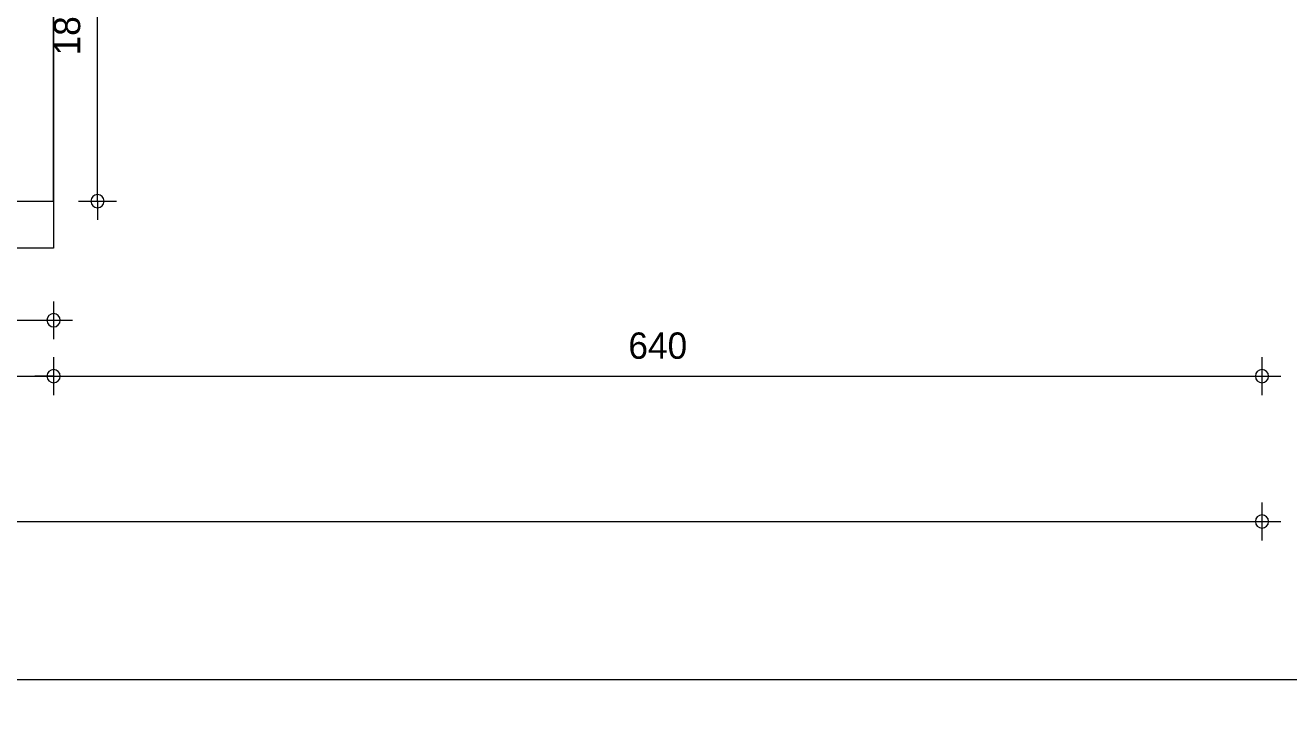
# Model space of a CAD drawing. Header units: metres. Extents: x 1.8 to 61.8, y -53.3 to -11.3.
# Drawn here: x 43.57 to 50.27, y -28.4 to -24.72 of the extents above; entities that cross this region are included whole.
import ezdxf
from ezdxf.enums import TextEntityAlignment as Align
from ezdxf.lldxf.tags import DXFTag

# ---------------------------------------------------------------- set-up
doc = ezdxf.new("R2010")
doc.units = ezdxf.units.M
doc.header["$MEASUREMENT"] = 0
doc.layers.add('Calque commun', color=7, linetype='Continuous')
doc.layers.add('Cotations', color=7, linetype='Continuous')
doc.styles.add('Century Gothic18', font='GOTHIC.TTF', dxfattribs={"height": 0.139636})
tags = doc.linetypes.add('HIDDEN2', pattern=[0.1875, 0.125, -0.0625]).pattern_tags.tags
tags[6:7] = [DXFTag(74, 4), DXFTag(75, 0), DXFTag(340, '0'), DXFTag(46, 1.0), DXFTag(50, 0.0), DXFTag(44, 0.0), DXFTag(45, 0.0)]
tags[4:5] = [DXFTag(74, 4), DXFTag(75, 0), DXFTag(340, '0'), DXFTag(46, 1.0), DXFTag(50, 0.0), DXFTag(44, 0.0), DXFTag(45, 0.0)]

# ---------------------------------------------------------------- blocks, each defined once
blk = doc.blocks.new('new120')
at = {"layer": 'Calque commun', "color": 5, "linetype": 'Continuous', "lineweight": 9}
blk.add_arc((0, 0), 0.5, 0, 359.99941, dxfattribs=at)
blk = doc.blocks.new('DimLine52064')
at = {"layer": 'Calque commun', "color": 5, "linetype": 'Continuous', "lineweight": 9}
for p, q in [((43.7243, -26.4826), (43.7243, -26.6826)), ((37.1243, -26.5826), (43.7243, -26.5826)), ((43.7243, -26.5826), (43.8243, -26.5826))]:
    blk.add_line(p, q, dxfattribs=at)
at = {"layer": 'Calque commun', "color": 5, "linetype": 'Continuous', "lineweight": 9, "xscale": 0.07000000029802322, "yscale": 0.07000000029802322, "zscale": 0.07000000029802322}
blk.add_blockref('new120', (43.7243, -26.5826), dxfattribs=at)
blk = doc.blocks.new('new124')
at = {"layer": 'Calque commun', "color": 5, "linetype": 'Continuous', "lineweight": 9}
blk.add_arc((0, 0), 0.5, 0, 359.99941, dxfattribs=at)
blk = doc.blocks.new('DimLine52080')
at = {"layer": 'Calque commun', "color": 5, "linetype": 'Continuous', "lineweight": 9}
for p, q in [((50.1242, -27.253), (50.1242, -27.453)), ((30.7243, -27.353), (50.1242, -27.353)), ((50.1242, -27.353), (50.2242, -27.353))]:
    blk.add_line(p, q, dxfattribs=at)
at = {"layer": 'Calque commun', "color": 5, "linetype": 'Continuous', "lineweight": 9, "xscale": 0.07000000029802322, "yscale": 0.07000000029802322, "zscale": 0.07000000029802322}
blk.add_blockref('new124', (50.1242, -27.353), dxfattribs=at)
blk = doc.blocks.new('new125')
at = {"layer": 'Calque commun', "color": 5, "linetype": 'Continuous', "lineweight": 9}
blk.add_arc((0, 0), 0.5, 0, 359.99941, dxfattribs=at)
blk = doc.blocks.new('new126')
at = {"layer": 'Calque commun', "color": 5, "linetype": 'Continuous', "lineweight": 9}
blk.add_arc((0, 0), 0.5, 0, 359.99941, dxfattribs=at)
blk = doc.blocks.new('DimLine52088')
at = {"layer": 'Calque commun', "color": 5, "linetype": 'Continuous', "lineweight": 9}
for p, q in [((43.7243, -26.4826), (43.7243, -26.6826)), ((50.1242, -26.4826), (50.1242, -26.6826)), ((43.7243, -26.5826), (43.6243, -26.5826)), ((43.7243, -26.5826), (50.1242, -26.5826)), ((50.1242, -26.5826), (50.2242, -26.5826))]:
    blk.add_line(p, q, dxfattribs=at)
at = {"layer": 'Calque commun', "color": 5, "linetype": 'Continuous', "lineweight": 9, "xscale": 0.07000000029802322, "yscale": 0.07000000029802322, "zscale": 0.07000000029802322}
for name, p in [('new125', (43.7243, -26.5826)), ('new126', (50.1242, -26.5826))]:
    blk.add_blockref(name, p, dxfattribs=at)
at = {"layer": 'Calque commun', "color": 5, "linetype": 'Continuous', "lineweight": 9, "style": 'Century Gothic18'}
blk.add_text('640', height=0.13964, dxfattribs=at).set_placement((46.9243, -26.5326), align=Align.BOTTOM_CENTER)
blk = doc.blocks.new('Block53465')
at = {"layer": 'Calque commun', "color": 7, "linetype": 'Continuous', "lineweight": 18}
blk.add_line((43.7243, -25.6552), (43.7243, -17.9552), dxfattribs=at)
at = {"layer": 'Calque commun', "color": 7, "linetype": 'Continuous', "lineweight": 9}
for p, q in [((43.5243, -25.4552), (43.5243, -18.1552)), ((43.4042, -25.3352), (43.4042, -18.2752))]:
    blk.add_line(p, q, dxfattribs=at)
blk = doc.blocks.new('new189')
at = {"layer": 'Calque commun', "color": 5, "linetype": 'Continuous', "lineweight": 9}
blk.add_arc((0, 0), 0.5, 0, 359.99941, dxfattribs=at)
blk = doc.blocks.new('new190')
at = {"layer": 'Calque commun', "color": 5, "linetype": 'Continuous', "lineweight": 9}
blk.add_arc((0, 0), 0.5, 0, 359.99941, dxfattribs=at)
blk = doc.blocks.new('DimLine53948')
at = {"layer": 'Calque commun', "color": 5, "linetype": 'Continuous', "lineweight": 9}
for p, q in [((43.957, -23.7998), (43.957, -23.6998)), ((43.857, -23.7998), (44.057, -23.7998)), ((43.957, -25.6552), (43.957, -23.7998)), ((43.857, -25.6552), (44.057, -25.6552)), ((43.957, -25.6552), (43.957, -25.7552))]:
    blk.add_line(p, q, dxfattribs=at)
at = {"layer": 'Calque commun', "color": 5, "linetype": 'Continuous', "lineweight": 9, "xscale": 0.07000000029802322, "yscale": 0.07000000029802322, "zscale": 0.07000000029802322, "rotation": 90}
for name, p in [('new190', (43.957, -23.7998)), ('new189', (43.957, -25.6552))]:
    blk.add_blockref(name, p, dxfattribs=at)
at = {"layer": 'Calque commun', "color": 5, "linetype": 'Continuous', "lineweight": 9, "style": 'Century Gothic18'}
blk.add_text('186', height=0.13964, rotation=90, dxfattribs=at).set_placement((43.907, -24.7275), align=Align.BOTTOM_CENTER)
blk = doc.blocks.new('Block53957')
at = {"layer": 'Calque commun', "color": 7, "linetype": 'Continuous', "lineweight": 18}
blk.add_line((43.7243, -16.6552), (43.7243, -25.6552), dxfattribs=at)
at = {"layer": 'Calque commun', "color": 7, "linetype": 'Continuous', "lineweight": 9}
for p, q in [((43.5243, -16.8552), (43.5243, -25.4552)), ((43.4042, -16.9752), (43.4042, -25.3352))]:
    blk.add_line(p, q, dxfattribs=at)
blk = doc.blocks.new('Block53958')
at = {"layer": 'Calque commun', "color": 7, "linetype": 'Continuous', "lineweight": 9}
for p, q in [((37.4443, -25.3352), (38.3221, -25.3352)), ((39.5221, -25.3352), (41.3196, -25.3352)), ((42.5196, -25.3352), (43.4042, -25.3352)), ((37.3243, -25.4552), (38.3221, -25.4552)), ((39.5221, -25.4552), (41.3196, -25.4552)), ((42.5196, -25.4552), (43.5243, -25.4552))]:
    blk.add_line(p, q, dxfattribs=at)
at = {"layer": 'Calque commun', "color": 7, "linetype": 'Continuous', "lineweight": 18}
for p, q in [((37.1243, -25.6552), (38.3221, -25.6552)), ((39.5221, -25.6552), (41.3196, -25.6552)), ((42.5196, -25.6552), (43.7243, -25.6552))]:
    blk.add_line(p, q, dxfattribs=at)
blk = doc.blocks.new('new217')
at = {"layer": 'Calque commun', "color": 5, "linetype": 'Continuous', "lineweight": 9}
blk.add_arc((0, 0), 0.5, 0, 359.99941, dxfattribs=at)
blk = doc.blocks.new('new218')
at = {"layer": 'Calque commun', "color": 5, "linetype": 'Continuous', "lineweight": 9}
blk.add_arc((0, 0), 0.5, 0, 359.99941, dxfattribs=at)
blk = doc.blocks.new('DimLine54676')
at = {"layer": 'Calque commun', "color": 5, "linetype": 'Continuous', "lineweight": 9}
for p, q in [((42.5196, -26.1865), (42.5196, -26.3865)), ((43.7243, -26.1865), (43.7243, -26.3865)), ((42.5196, -26.2865), (42.4196, -26.2865)), ((42.5196, -26.2865), (43.7243, -26.2865)), ((43.7243, -26.2865), (43.8242, -26.2865))]:
    blk.add_line(p, q, dxfattribs=at)
at = {"layer": 'Calque commun', "color": 5, "linetype": 'Continuous', "lineweight": 9, "xscale": 0.07000000029802322, "yscale": 0.07000000029802322, "zscale": 0.07000000029802322}
for name, p in [('new217', (42.5196, -26.2865)), ('new218', (43.7243, -26.2865))]:
    blk.add_blockref(name, p, dxfattribs=at)
at = {"layer": 'Calque commun', "color": 5, "linetype": 'Continuous', "lineweight": 9, "style": 'Century Gothic18'}
blk.add_text('120', height=0.13964, dxfattribs=at).set_placement((43.1219, -26.2365), align=Align.BOTTOM_CENTER)

msp = doc.modelspace()

# ---------------------------------------------------------------- linework, layer by layer
at = {"layer": 'Calque commun', "color": 7, "linetype": 'Continuous', "lineweight": 18}
msp.add_line((43.7243, -25.6352), (43.7243, -22.4998), dxfattribs=at)
at = {"layer": 'Cotations', "color": 7, "linetype": 'Continuous', "lineweight": 9}
msp.add_line((1.7636, -28.1894), (61.7636, -28.1894), dxfattribs=at)

# ---------------------------------------------------------------- block references
at = {"layer": 'Calque commun', "color": 0, "linetype": 'ByBlock', "lineweight": -2}
for name in ['Block53957', 'Block53465', 'Block53958']:
    msp.add_blockref(name, (0, 0), dxfattribs=at)
at = {"layer": 'Calque commun', "color": 5, "linetype": 'Continuous', "lineweight": 9}
for name in ['DimLine53948', 'DimLine54676', 'DimLine52064', 'DimLine52088', 'DimLine52080']:
    msp.add_blockref(name, (0, 0), dxfattribs=at)

# ---------------------------------------------------------------- meshes
at = {"layer": 'Calque commun', "color": 7, "linetype": 'Continuous', "lineweight": 9}
mesh = msp.add_polyface(dxfattribs=at)
corners = [(61.7636, -11.3086), (1.7636, -11.3086), (1.7636, -53.3086), (61.7636, -53.3086)]
mesh.append_faces([[corners[k] for k in face] for face in [(0, 1, 2, 3)]], dxfattribs={"color": 7})
at = {"layer": 'Calque commun', "color": 16, "linetype": 'HIDDEN2', "lineweight": 9}
mesh = msp.add_polyface(dxfattribs=at)
corners = [(43.7243, -25.6552), (43.7243, -25.9052), (37.1243, -25.9052), (37.1243, -25.6552)]
mesh.append_faces([[corners[k] for k in face] for face in [(0, 1, 2, 3)]], dxfattribs={"color": 16})

doc.saveas('drawing.dxf')
